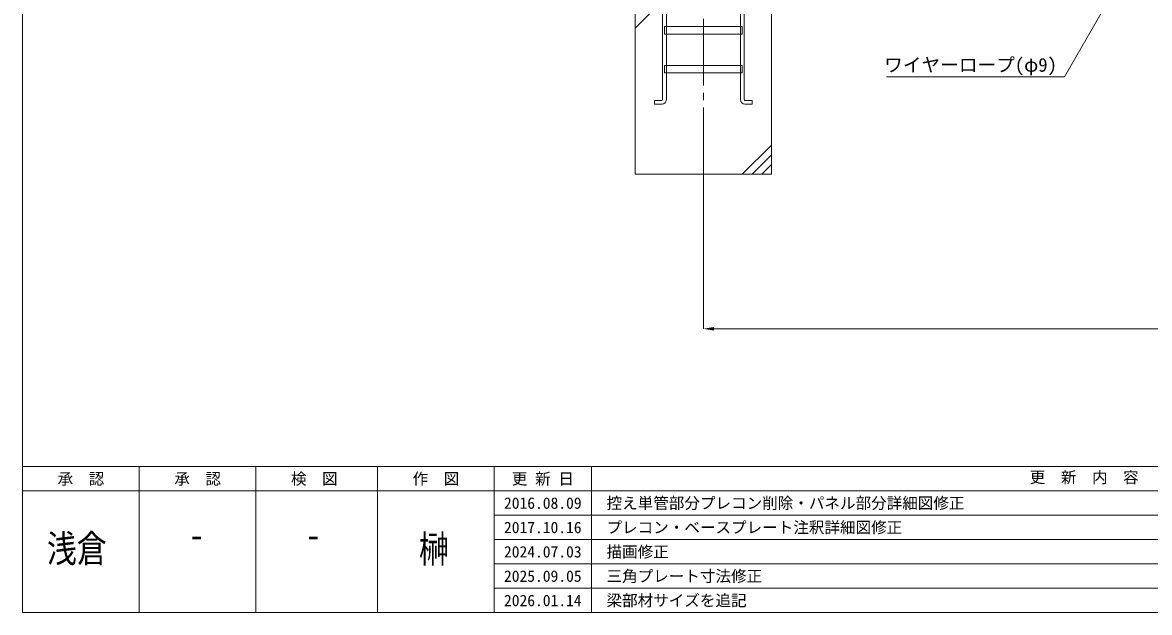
# Model space of a CAD drawing. Units: millimetres, scale not verified. Extents: x -27980 to -7855, y -14438 to 14438.
# Drawn here: x -27980 to -22187, y 562 to 3591 of the extents above; entities that cross this region are included whole.
import ezdxf
from ezdxf.enums import TextEntityAlignment as Align

# ---------------------------------------------------------------- set-up
doc = ezdxf.new("R2010")
doc.units = ezdxf.units.MM
doc.header["$LTSCALE"] = 38
doc.linetypes.add('CHAIN2', pattern=[12, 9, -1, 1, -1])
doc.linetypes.add('DASHED1', pattern=[1.8, 1.2, -0.6])
for name, color, linetype, lineweight in [('0-9_基礎工事用PCA小', 7, 'Continuous', 18), ('0-A_図面枠', 7, 'Continuous', 18), ('0-B_寸法', 3, 'Continuous', 18), ('1-2_通芯', 1, 'CHAIN2', 18), ('1-7_文字', 7, 'Continuous', 18)]:
    doc.layers.add(name, color=color, linetype=linetype, lineweight=lineweight)
doc.styles.add('ＭＳ ゴシック', font='')
doc.styles.get('ＭＳ ゴシック').set_extended_font_data('MS Gothic')

msp = doc.modelspace()

# ---------------------------------------------------------------- linework, layer by layer
at = {"layer": '0-9_基礎工事用PCA小'}
for p, q in [((-24830.2, 3562.5), (-24680.2, 3712.5)), ((-24670.67, 3532.5), (-24670.67, 3370.5)), ((-24289.73, 3532.5), (-24289.73, 3370.5)), ((-24670.67, 3332.5), (-24670.67, 3195.5)), ((-24289.73, 3332.5), (-24289.73, 3195.5)), ((-24130.2, 2962.5), (-24280.2, 2812.5)), ((-24130.2, 2912.5), (-24230.2, 2812.5)), ((-24130.2, 2862.5), (-24180.2, 2812.5))]:
    msp.add_line(p, q, dxfattribs=at)
at = {"layer": '0-9_基礎工事用PCA小', "color": 4, "linetype": 'DASHED1', "lineweight": 9}
for p, q in [((-24670.67, 3570.5), (-24670.67, 3532.5)), ((-24289.73, 3570.5), (-24289.73, 3532.5)), ((-24670.67, 3370.5), (-24670.67, 3332.5)), ((-24289.73, 3370.5), (-24289.73, 3332.5))]:
    msp.add_line(p, q, dxfattribs=at)
at = {"layer": '0-9_基礎工事用PCA小'}
for points in [[(-24689.72, 3195.55), (-24689.72, 3772.5), (-24670.67, 3772.5), (-24670.67, 3570.5)], [(-24270.67, 3195.55), (-24270.67, 3772.5), (-24289.73, 3772.5), (-24289.73, 3570.5)], [(-24693.67, 3172.5), (-24730.68, 3172.5), (-24730.68, 3191.55), (-24693.73, 3191.55)], [(-24266.73, 3172.5), (-24229.72, 3172.5), (-24229.72, 3191.55), (-24266.67, 3191.55)]]:
    msp.add_lwpolyline(points, dxfattribs=at)
for points in [[(-24830.2, 2812.5), (-24130.2, 2812.5), (-24130.2, 3712.5), (-24830.2, 3712.5)], [(-24680.2, 3570.5), (-24280.2, 3570.5), (-24280.2, 3532.5), (-24680.2, 3532.5)], [(-24680.2, 3370.5), (-24280.2, 3370.5), (-24280.2, 3332.5), (-24680.2, 3332.5)]]:
    msp.add_lwpolyline(points, close=True, dxfattribs=at)
for centre, radius, start, end in [((-24693.73, 3195.55), 4, 270, 0), ((-24693.67, 3195.5), 23, 270, 0), ((-24266.73, 3195.5), 23, 180, 270), ((-24266.67, 3195.55), 4, 180, 270)]:
    msp.add_arc(centre, radius, start, end, dxfattribs=at)
at = {"layer": '0-A_図面枠'}
for p, q in [((-27980.2, 1312.5), (-7855.2, 1312.5)), ((-27380.2, 1312.5), (-27380.2, 562.5)), ((-26780.2, 1312.5), (-26780.2, 562.5)), ((-26155.2, 1312.5), (-26155.2, 562.5)), ((-25555.2, 1312.5), (-25555.2, 562.5)), ((-25055.2, 1312.5), (-25055.2, 562.5)), ((-27980.2, 1187.5), (-20005.2, 1187.5)), ((-25555.2, 1062.5), (-20005.2, 1062.5)), ((-25555.2, 937.5), (-20005.2, 937.5)), ((-25555.2, 812.5), (-20005.2, 812.5)), ((-25555.2, 687.5), (-20005.2, 687.5))]:
    msp.add_line(p, q, dxfattribs=at)
msp.add_lwpolyline([(-27980.2, 14437.5), (-7855.2, 14437.5), (-7855.2, 562.5), (-27980.2, 562.5)], close=True, dxfattribs=at)
at = {"layer": '0-B_寸法'}
for p, q in [((-24480.2, 2811.5), (-24480.2, 2018.05)), ((-18135.2, 2019.05), (-24425.2, 2019.05))]:
    msp.add_line(p, q, dxfattribs=at)
at = {"layer": '0-B_寸法', "color": 91}
msp.add_solid([(-24425.2, 2028.2), (-24480.2, 2019.05), (-24425.2, 2009.88)], dxfattribs=at)
at = {"layer": '1-2_通芯'}
msp.add_line((-24480.2, 2812.5), (-24480.2, 4724.5), dxfattribs=at)
at = {"layer": '1-7_文字'}
for p, q in [((-22367.27, 3757.5), (-22624.2, 3312.5)), ((-23538.35, 3312.5), (-22624.55, 3312.5)), ((-22624.2, 3312.5), (-22624.55, 3312.5))]:
    msp.add_line(p, q, dxfattribs=at)

# ---------------------------------------------------------------- texts
at = {"layer": '0-A_図面枠', "style": 'ＭＳ ゴシック'}
for s, p in [('承\u3000認', (-27800.2, 1202)), ('承\u3000認', (-27200.2, 1202)), ('検\u3000図', (-26600.2, 1202)), ('作\u3000図', (-25975.2, 1202)), ('更 新 日', (-25465.2, 1202)), ('更\u3000新\u3000内\u3000容', (-22802.58, 1209.67)), ('控え単管部分プレコン削除・パネル部分詳細図修正', (-24978, 1077)), ('2016.08.09', (-25505.2, 1077)), ('2017.10.16', (-25505.2, 952)), ('プレコン・ベースプレート注釈詳細図修正', (-24978, 952)), ('2024.07.03', (-25505.2, 827)), ('描画修正', (-24978, 827)), ('2025.09.05', (-25505.2, 702)), ('三角プレート寸法修正 ', (-24978, 702)), ('2026.01.14', (-25505.2, 577)), ('梁部材サイズを追記', (-24978, 577))]:
    msp.add_text(s, height=58.65, dxfattribs=at).set_placement(p, align=Align.BOTTOM_LEFT)
at = {"layer": '0-A_図面枠', "style": 'ＭＳ ゴシック', "width": 0.8}
for s, p in [('浅倉', (-27854.75, 777.83)), ('-', (-27123.83, 848.98)), ('-', (-26523.82, 848.98)), ('榊', (-25942.48, 776.12))]:
    msp.add_text(s, height=140.8, dxfattribs=at).set_placement(p, align=Align.BOTTOM_LEFT)
at = {"layer": '1-7_文字', "style": 'ＭＳ ゴシック'}
msp.add_text('ワイヤーロープ(φ9)', height=70.38, dxfattribs=at).set_placement((-23551.12, 3317.9), align=Align.BOTTOM_LEFT)

doc.saveas('drawing.dxf')
